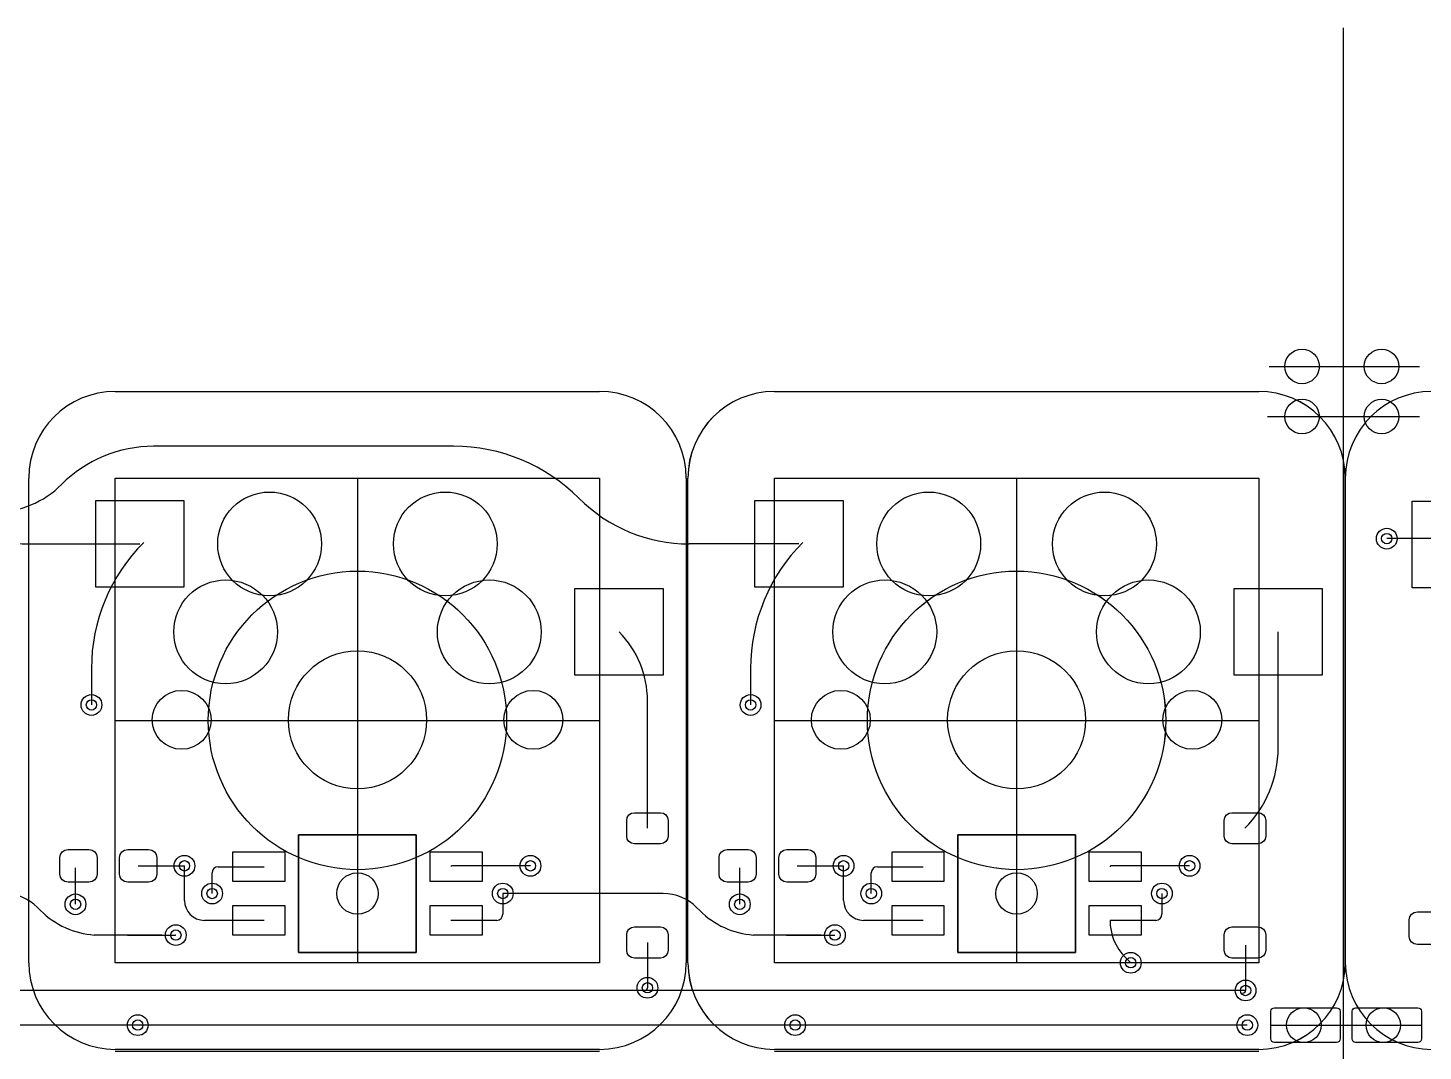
# Model space of a CAD drawing. Header units: millimetres. Extents: x -171 to 83, y -111 to 20.
# Drawn here: x -47.57 to -7.25, y -9.55 to 20 of the extents above; entities that cross this region are included whole.
import ezdxf

# ---------------------------------------------------------------- set-up
doc = ezdxf.new("R2010")
doc.units = ezdxf.units.MM
for name, color, linetype, lineweight, true_color in [('livello 4', 18, 'Continuous', 25, 0x000000), ('livello 5', 18, 'Continuous', 25, 0x000000), ('livello 6', 18, 'Continuous', 25, 0x000000), ('livello 7', 1, 'Continuous', 25, 0xff0000)]:
    doc.layers.add(name, color=color, linetype=linetype, lineweight=lineweight, true_color=true_color)

msp = doc.modelspace()

# ---------------------------------------------------------------- linework, layer by layer
at = {"layer": 'livello 4', "color": 133, "true_color": 0x37cbcb, "flags": 128}
for points in [[(-5.015, 6.32995), (-5.015, 3.82995), (-7.565, 3.82995), (-7.565, 6.32995), (-5.015, 6.32995)], [(-6.7004, 5.24995), (-8.3, 5.24995)], [(-6.575, -6.23755), (-6.5931, -6.32845), (-6.6446, -6.40545), (-6.7216, -6.45695), (-6.8125, -6.47505), (-7.4125, -6.47505), (-7.5034, -6.45695), (-7.5804, -6.40545), (-7.6319, -6.32845), (-7.65, -6.23755), (-7.65, -5.76255), (-7.6319, -5.67165), (-7.5804, -5.59465), (-7.5034, -5.54315), (-7.4125, -5.52505), (-6.8125, -5.52505), (-6.7216, -5.54315), (-6.6446, -5.59465), (-6.5931, -5.67165), (-6.575, -5.76255), (-6.575, -6.23755)], [(-9.3, -8.40005), (-9.2924, -8.36175), (-9.2707, -8.32935), (-9.2383, -8.30765), (-9.2, -8.30005), (-7.4, -8.30005), (-7.3617, -8.30765), (-7.3293, -8.32935), (-7.3076, -8.36175), (-7.3, -8.40005), (-7.3, -9.20005), (-7.3076, -9.23835), (-7.3293, -9.27075), (-7.3617, -9.29245), (-7.4, -9.30005), (-9.2, -9.30005), (-9.2383, -9.29245), (-9.2707, -9.27075), (-9.2924, -9.23835), (-9.3, -9.20005), (-9.3, -8.40005)]]:
    msp.add_lwpolyline(points, dxfattribs=at)
at = {"layer": 'livello 4', "color": 250, "true_color": 0x121212}
msp.add_circle((-8.3, 5.24995), 0.3, dxfattribs=at)
at = {"layer": 'livello 4', "color": 18, "true_color": 0x000000}
msp.add_circle((-8.3, 5.24995), 0.15, dxfattribs=at)
at = {"layer": 'livello 5', "color": 250, "true_color": 0x3d3d3d, "flags": 128}
for points in [[(-45.048, 9.5, 0.41421356), (-47.548, 7)], [(-28.549, 7, 0.41421356), (-31.049, 9.5)], [(-25.9985, 9.5, 0.41421356), (-28.4985, 7)], [(-25.998, 9.5, 0.41421356), (-28.498, 7)], [(-9.4995, 7, 0.41421356), (-11.9995, 9.5)], [(-9.499, 7, 0.41421356), (-11.999, 9.5)], [(-6.9995, 9.5, 0.41421356), (-9.4995, 7)], [(-47.548, -7, 0.41421356), (-45.048, -9.5)], [(-31.049, -9.5, 0.41421356), (-28.549, -7)], [(-28.4985, -7, 0.41421356), (-25.9985, -9.5)], [(-28.498, -7, 0.41421356), (-25.998, -9.5)], [(-11.9995, -9.5, 0.41421356), (-9.4995, -7)], [(-11.999, -9.5, 0.41421356), (-9.499, -7)], [(-9.4995, -7, 0.41421356), (-6.9995, -9.5)]]:
    msp.add_lwpolyline(points, format="xyb", dxfattribs=at)
for points in [[(-45.048, 9.5), (-31.049, 9.5)], [(-25.9985, 9.5), (-11.9995, 9.5)], [(-25.998, 9.5), (-11.999, 9.5)], [(-47.548, -7), (-47.548, 7)], [(-45.048, 7), (-31.049, 7)], [(-45.048, -7), (-45.048, 7)], [(-38.0485, 7), (-38.0485, -7)], [(-31.049, 7), (-31.049, -7)], [(-28.549, 7), (-28.549, -7)], [(-28.4985, -7), (-28.4985, 7)], [(-28.498, -7), (-28.498, 7)], [(-25.9985, 7), (-11.9995, 7)], [(-25.9985, -7), (-25.9985, 7)], [(-25.998, -7), (-25.998, 7)], [(-25.998, 7), (-11.999, 7)], [(-18.999, 7), (-18.999, -7)], [(-18.9985, 7), (-18.9985, -7)], [(-11.9995, 7), (-11.9995, -7)], [(-11.999, 7), (-11.999, -7)], [(-9.4995, 7), (-9.4995, -7)], [(-9.4995, -7), (-9.4995, 7)], [(-9.499, 7), (-9.499, -7)], [(-45.048, 0), (-31.049, 0)], [(-25.9985, 0), (-11.9995, 0)], [(-25.998, 0), (-11.999, 0)], [(-31.049, -7), (-45.048, -7)], [(-11.9995, -7), (-25.9985, -7)], [(-11.999, -7), (-25.998, -7)], [(-31.049, -9.5), (-45.048, -9.5)], [(-45.048, -9.5501), (-31.049, -9.5501)], [(-11.9995, -9.5), (-25.9985, -9.5)], [(-11.999, -9.5), (-25.998, -9.5)], [(-25.998, -9.5501), (-11.999, -9.5501)]]:
    msp.add_lwpolyline(points, dxfattribs=at)
at = {"layer": 'livello 5', "color": 250, "true_color": 0x2f2d31, "flags": 128}
for points in [[(-39.7485, -6.7), (-39.7485, -3.3)], [(-39.7485, -3.3), (-36.3485, -3.3)], [(-36.3485, -3.3), (-39.7485, -3.3)], [(-39.7485, -3.3), (-39.7485, -6.7)], [(-36.3485, -3.3), (-36.3485, -6.7)], [(-36.3485, -6.7), (-36.3485, -3.3)], [(-20.6985, -6.7), (-20.6985, -3.3)], [(-20.6985, -3.3), (-17.2985, -3.3)], [(-17.2985, -3.3), (-20.6985, -3.3)], [(-20.6985, -3.3), (-20.6985, -6.7)], [(-17.2985, -3.3), (-17.2985, -6.7)], [(-17.2985, -6.7), (-17.2985, -3.3)], [(-36.3485, -6.7), (-39.7485, -6.7)], [(-39.7485, -6.7), (-36.3485, -6.7)], [(-17.2985, -6.7), (-20.6985, -6.7)], [(-20.6985, -6.7), (-17.2985, -6.7)]]:
    msp.add_lwpolyline(points, dxfattribs=at)
at = {"layer": 'livello 5', "color": 250, "true_color": 0x3d3d3d}
for centre in [(-38.0485, 0), (-18.999, 0), (-18.9985, 0)]:
    msp.add_circle(centre, 4.3114, dxfattribs=at)
at = {"layer": 'livello 6', "color": 133, "true_color": 0x37cbcb, "flags": 128}
for points in [[(-43.9429, 7.9165, 0.19891195), (-46.5985, 6.8165)], [(-31.6486, 6.4165, 0.19891219), (-35.2699, 7.9165)], [(-48.5299, 6.0165, 0.19891284), (-46.5985, 6.8165)], [(-50.6986, 6.4165, 0.19891274), (-47.5118, 5.0965)], [(-31.6486, 6.4165, 0.19891274), (-28.4618, 5.0965)], [(-44.2267, 5.1429, 0.19891478), (-45.7366, 1.4974)], [(-25.1767, 5.1429, 0.19891478), (-26.6866, 1.4974)], [(-29.6673, 0.5737, 0.19890863), (-30.4885, 2.5565)], [(-12.3985, -3.1146, 0.19890519), (-11.4385, -0.797)], [(-42.0735, -4.225, 0.41421356), (-42.2485, -4.4)], [(-35.3235, -4.2, 0.41421356), (-35.3485, -4.225)], [(-23.0235, -4.225, 0.41421356), (-23.1985, -4.4)], [(-16.2735, -4.2, 0.41421356), (-16.2985, -4.225)], [(-47.2985, -5.4, 0.19891284), (-48.2642, -5)], [(-43.0485, -5.2, 0.41421356), (-42.4735, -5.775)], [(-28.2485, -5.4, 0.19891284), (-29.2142, -5)], [(-23.9985, -5.2, 0.41421356), (-23.4235, -5.775)], [(-47.2056, -5.4929, 0.18028387), (-45.6566, -6.1977)], [(-34.0235, -5.775, 0.41421356), (-33.8485, -5.6)], [(-28.1556, -5.4929, 0.18028387), (-26.6066, -6.1977)], [(-14.9735, -5.775, 0.41421356), (-14.7985, -5.6)], [(-16.2986, -5.775, 0.19890698), (-15.8566, -6.8419)], [(-43.2986, -6.2, 0.1991804), (-43.3042, -6.1977)], [(-24.2486, -6.2, 0.1991804), (-24.2542, -6.1977)], [(-29.7445, -7.8, 0.41421356), (-29.6672, -7.7227)], [(-12.4572, -7.8773, 0.41421356), (-12.3799, -7.8)]]:
    msp.add_lwpolyline(points, format="xyb", dxfattribs=at)
for points in [[(-35.2699, 7.9165), (-43.9429, 7.9165)], [(-43.0635, 6.3465), (-43.0635, 3.8465), (-45.6135, 3.8465), (-45.6135, 6.3465), (-43.0635, 6.3465)], [(-24.0135, 6.3465), (-24.0135, 3.8465), (-26.5635, 3.8465), (-26.5635, 6.3465), (-24.0135, 6.3465)], [(-47.5118, 5.0965), (-44.3385, 5.0965)], [(-25.2885, 5.0965), (-28.4618, 5.0965)], [(-29.2135, 3.8065), (-29.2135, 1.3065), (-31.7635, 1.3065), (-31.7635, 3.8065), (-29.2135, 3.8065)], [(-10.1635, 3.8065), (-10.1635, 1.3065), (-12.7135, 1.3065), (-12.7135, 3.8065), (-10.1635, 3.8065)], [(-11.4385, -0.797), (-11.4385, 2.5565)], [(-45.7366, 1.4974), (-45.7366, 0.4464)], [(-26.6866, 1.4974), (-26.6866, 0.4464)], [(-29.6672, -3.1146), (-29.6672, 0.5737)], [(-29.2922, -2.6646), (-29.2061, -2.6817), (-29.1331, -2.7305), (-29.0844, -2.8035), (-29.0672, -2.8896), (-29.0672, -3.3396), (-29.0844, -3.4257), (-29.1331, -3.4987), (-29.2061, -3.5475), (-29.2922, -3.5646), (-30.0422, -3.5646), (-30.1283, -3.5475), (-30.2013, -3.4987), (-30.2501, -3.4257), (-30.2672, -3.3396), (-30.2672, -2.8896), (-30.2501, -2.8035), (-30.2013, -2.7305), (-30.1283, -2.6817), (-30.0422, -2.6646), (-29.2922, -2.6646)], [(-12.0235, -2.6646), (-11.9374, -2.6817), (-11.8644, -2.7305), (-11.8157, -2.8035), (-11.7985, -2.8896), (-11.7985, -3.3396), (-11.8157, -3.4257), (-11.8644, -3.4987), (-11.9374, -3.5475), (-12.0235, -3.5646), (-12.7735, -3.5646), (-12.8597, -3.5475), (-12.9326, -3.4987), (-12.9814, -3.4257), (-12.9985, -3.3396), (-12.9985, -2.8896), (-12.9814, -2.8035), (-12.9326, -2.7305), (-12.8597, -2.6817), (-12.7735, -2.6646), (-12.0235, -2.6646)], [(-45.5735, -4.4375), (-45.5916, -4.5284), (-45.6431, -4.6054), (-45.7202, -4.6569), (-45.811, -4.675), (-46.411, -4.675), (-46.5019, -4.6569), (-46.579, -4.6054), (-46.6305, -4.5284), (-46.6485, -4.4375), (-46.6485, -3.9625), (-46.6305, -3.8716), (-46.579, -3.7946), (-46.5019, -3.7431), (-46.411, -3.725), (-45.811, -3.725), (-45.7202, -3.7431), (-45.6431, -3.7946), (-45.5916, -3.8716), (-45.5735, -3.9625), (-45.5735, -4.4375)], [(-43.8485, -4.4375), (-43.8666, -4.5284), (-43.9181, -4.6054), (-43.9952, -4.6569), (-44.086, -4.675), (-44.686, -4.675), (-44.7769, -4.6569), (-44.854, -4.6054), (-44.9055, -4.5284), (-44.9235, -4.4375), (-44.9235, -3.9625), (-44.9055, -3.8716), (-44.854, -3.7946), (-44.7769, -3.7431), (-44.686, -3.725), (-44.086, -3.725), (-43.9952, -3.7431), (-43.9181, -3.7946), (-43.8666, -3.8716), (-43.8485, -3.9625), (-43.8485, -4.4375)], [(-40.1485, -3.8), (-40.1485, -4.65), (-41.6485, -4.65), (-41.6485, -3.8), (-40.1485, -3.8)], [(-34.4485, -3.8), (-34.4485, -4.65), (-35.9485, -4.65), (-35.9485, -3.8), (-34.4485, -3.8)], [(-26.5235, -4.4375), (-26.5416, -4.5284), (-26.5931, -4.6054), (-26.6702, -4.6569), (-26.761, -4.675), (-27.361, -4.675), (-27.4519, -4.6569), (-27.529, -4.6054), (-27.5805, -4.5284), (-27.5985, -4.4375), (-27.5985, -3.9625), (-27.5805, -3.8716), (-27.529, -3.7946), (-27.4519, -3.7431), (-27.361, -3.725), (-26.761, -3.725), (-26.6702, -3.7431), (-26.5931, -3.7946), (-26.5416, -3.8716), (-26.5235, -3.9625), (-26.5235, -4.4375)], [(-24.7985, -4.4375), (-24.8166, -4.5284), (-24.8681, -4.6054), (-24.9452, -4.6569), (-25.036, -4.675), (-25.636, -4.675), (-25.7269, -4.6569), (-25.804, -4.6054), (-25.8555, -4.5284), (-25.8735, -4.4375), (-25.8735, -3.9625), (-25.8555, -3.8716), (-25.804, -3.7946), (-25.7269, -3.7431), (-25.636, -3.725), (-25.036, -3.725), (-24.9452, -3.7431), (-24.8681, -3.7946), (-24.8166, -3.8716), (-24.7985, -3.9625), (-24.7985, -4.4375)], [(-21.0985, -3.8), (-21.0985, -4.65), (-22.5985, -4.65), (-22.5985, -3.8), (-21.0985, -3.8)], [(-15.3985, -3.8), (-15.3985, -4.65), (-16.8985, -4.65), (-16.8985, -3.8), (-15.3985, -3.8)], [(-46.1985, -5.3116), (-46.1985, -4.2625)], [(-44.386, -4.2), (-43.0485, -4.2)], [(-43.0485, -5.2), (-43.0485, -4.2)], [(-42.2485, -5), (-42.2485, -4.4)], [(-42.0735, -4.225), (-40.7485, -4.225)], [(-33.0485, -4.2), (-35.3235, -4.2)], [(-26.9985, -5.3116), (-26.9985, -4.2625)], [(-25.336, -4.2), (-23.9985, -4.2)], [(-23.9985, -5.2), (-23.9985, -4.2)], [(-23.1985, -5), (-23.1985, -4.4)], [(-23.0235, -4.225), (-21.6985, -4.225)], [(-13.9985, -4.2), (-16.2735, -4.2)], [(-33.8485, -5), (-33.8485, -5.6)], [(-29.2142, -5), (-33.8485, -5)], [(-14.7985, -5), (-14.7985, -5.6)], [(-47.2057, -5.4929), (-47.2985, -5.4)], [(-40.1485, -5.35), (-40.1485, -6.2), (-41.6485, -6.2), (-41.6485, -5.35), (-40.1485, -5.35)], [(-34.4485, -5.35), (-34.4485, -6.2), (-35.9485, -6.2), (-35.9485, -5.35), (-34.4485, -5.35)], [(-28.1557, -5.4929), (-28.2485, -5.4)], [(-21.0985, -5.35), (-21.0985, -6.2), (-22.5985, -6.2), (-22.5985, -5.35), (-21.0985, -5.35)], [(-15.3985, -5.35), (-15.3985, -6.2), (-16.8985, -6.2), (-16.8985, -5.35), (-15.3985, -5.35)], [(-40.7485, -5.775), (-42.4735, -5.775)], [(-34.0235, -5.775), (-35.3485, -5.775)], [(-29.2922, -5.9646), (-29.2061, -5.9817), (-29.1331, -6.0305), (-29.0844, -6.1035), (-29.0672, -6.1896), (-29.0672, -6.6396), (-29.0844, -6.7257), (-29.1331, -6.7987), (-29.2061, -6.8475), (-29.2922, -6.8646), (-30.0422, -6.8646), (-30.1283, -6.8475), (-30.2013, -6.7987), (-30.2501, -6.7257), (-30.2672, -6.6396), (-30.2672, -6.1896), (-30.2501, -6.1035), (-30.2013, -6.0305), (-30.1283, -5.9817), (-30.0422, -5.9646), (-29.2922, -5.9646)], [(-21.6985, -5.775), (-23.4235, -5.775)], [(-14.9735, -5.775), (-16.2985, -5.775)], [(-12.0235, -5.9646), (-11.9374, -5.9817), (-11.8644, -6.0305), (-11.8157, -6.1035), (-11.7985, -6.1896), (-11.7985, -6.6396), (-11.8157, -6.7257), (-11.8644, -6.7987), (-11.9374, -6.8475), (-12.0235, -6.8646), (-12.7735, -6.8646), (-12.8597, -6.8475), (-12.9326, -6.7987), (-12.9814, -6.7257), (-12.9985, -6.6396), (-12.9985, -6.1896), (-12.9814, -6.1035), (-12.9326, -6.0305), (-12.8597, -5.9817), (-12.7735, -5.9646), (-12.0235, -5.9646)], [(-44.6985, -6.1977), (-45.6566, -6.1977)], [(-43.7009, -6.1977), (-44.6985, -6.1977)], [(-44.6985, -6.1977), (-43.3042, -6.1977)], [(-43.6985, -6.2), (-43.7009, -6.1977)], [(-29.6672, -6.4146), (-29.6672, -7.7227)], [(-25.6485, -6.1977), (-26.6066, -6.1977)], [(-25.6485, -6.1977), (-24.2542, -6.1977)], [(-24.6509, -6.1977), (-25.6485, -6.1977)], [(-24.6485, -6.2), (-24.6509, -6.1977)], [(-15.8566, -6.8419), (-15.6985, -7)], [(-12.3799, -6.4919), (-12.3799, -7.8)], [(-12.3799, -7.8), (-103.9302, -7.8)], [(-11.6485, -8.4), (-11.6409, -8.3617), (-11.6193, -8.3293), (-11.5868, -8.3076), (-11.5485, -8.3), (-9.7485, -8.3), (-9.7103, -8.3076), (-9.6778, -8.3293), (-9.6562, -8.3617), (-9.6485, -8.4), (-9.6485, -9.2), (-9.6562, -9.2383), (-9.6778, -9.2707), (-9.7103, -9.2924), (-9.7485, -9.3), (-11.5485, -9.3), (-11.5868, -9.2924), (-11.6193, -9.2707), (-11.6409, -9.2383), (-11.6485, -9.2), (-11.6485, -8.4)], [(-12.3302, -8.8), (-101.4985, -8.8)]]:
    msp.add_lwpolyline(points, dxfattribs=at)
at = {"layer": 'livello 6', "color": 250, "true_color": 0x2f2d31, "flags": 128}
for points in [[(-39.7485, -6.7), (-39.7485, -3.3)], [(-39.7485, -3.3), (-36.3485, -3.3)], [(-36.3485, -3.3), (-39.7485, -3.3)], [(-39.7485, -3.3), (-39.7485, -6.7)], [(-36.3485, -3.3), (-36.3485, -6.7)], [(-36.3485, -6.7), (-36.3485, -3.3)], [(-20.6985, -6.7), (-20.6985, -3.3)], [(-20.6985, -3.3), (-17.2985, -3.3)], [(-17.2985, -3.3), (-20.6985, -3.3)], [(-20.6985, -3.3), (-20.6985, -6.7)], [(-17.2985, -3.3), (-17.2985, -6.7)], [(-17.2985, -6.7), (-17.2985, -3.3)], [(-36.3485, -6.7), (-39.7485, -6.7)], [(-39.7485, -6.7), (-36.3485, -6.7)], [(-17.2985, -6.7), (-20.6985, -6.7)], [(-20.6985, -6.7), (-17.2985, -6.7)]]:
    msp.add_lwpolyline(points, dxfattribs=at)
at = {"layer": 'livello 6', "color": 18, "true_color": 0x000000}
for centre, radius in [((-40.5885, 5.0965), 1.5), ((-35.5085, 5.0965), 1.5), ((-21.5385, 5.0965), 1.5), ((-16.4585, 5.0965), 1.5), ((-41.8585, 2.5565), 1.5), ((-34.2385, 2.5565), 1.5), ((-22.8085, 2.5565), 1.5), ((-15.1885, 2.5565), 1.5), ((-38.0485, 0.0165), 1.9939), ((-38.0485, 0.0165), 1.9939), ((-18.9985, 0.0165), 1.9939), ((-18.9985, 0.0165), 1.9939), ((-43.1285, 0.0165), 0.8509), ((-43.1285, 0.0165), 0.8509), ((-32.9685, 0.0165), 0.8509), ((-32.9685, 0.0165), 0.8509), ((-24.0785, 0.0165), 0.8509), ((-24.0785, 0.0165), 0.8509), ((-13.9185, 0.0165), 0.8509), ((-13.9185, 0.0165), 0.8509), ((-45.7366, 0.4464), 0.15), ((-26.6866, 0.4464), 0.15), ((-43.0485, -4.2), 0.15), ((-33.0485, -4.2), 0.15), ((-23.9985, -4.2), 0.15), ((-13.9985, -4.2), 0.15), ((-46.1985, -5.3116), 0.15), ((-42.2485, -5), 0.15), ((-33.8485, -5), 0.15), ((-26.9985, -5.3116), 0.15), ((-23.1985, -5), 0.15), ((-14.7985, -5), 0.15), ((-43.2985, -6.2), 0.15), ((-24.2485, -6.2), 0.15), ((-15.6985, -7), 0.15), ((-29.6672, -7.7227), 0.15), ((-12.3799, -7.8), 0.15), ((-44.3985, -8.8), 0.15), ((-25.3985, -8.8), 0.15), ((-12.3302, -8.8), 0.15)]:
    msp.add_circle(centre, radius, dxfattribs=at)
at = {"layer": 'livello 6', "color": 250, "true_color": 0x121212}
for centre in [(-45.7366, 0.4464), (-26.6866, 0.4464), (-43.0485, -4.2), (-33.0485, -4.2), (-23.9985, -4.2), (-13.9985, -4.2), (-42.2485, -5), (-33.8485, -5), (-23.1985, -5), (-14.7985, -5), (-46.1985, -5.3116), (-26.9985, -5.3116), (-43.2985, -6.2), (-24.2485, -6.2), (-15.6985, -7), (-29.6672, -7.7227), (-12.3799, -7.8), (-44.3985, -8.8), (-25.3985, -8.8), (-12.3302, -8.8)]:
    msp.add_circle(centre, 0.3, dxfattribs=at)
at = {"layer": 'livello 6', "color": 133, "true_color": 0x37cbcb}
for centre in [(-38.0485, -5), (-18.9985, -5)]:
    msp.add_circle(centre, 0.5991, dxfattribs=at)
at = {"layer": 'livello 7', "flags": 128}
for points in [[(-9.54925, -69.50002), (-9.54925, 20)], [(-11.6985, 10.22502), (-7.35, 10.22497)], [(-11.7485, 8.77502), (-7.35, 8.77497)], [(-11.6485, -8.8), (-7.3, -8.80005)]]:
    msp.add_lwpolyline(points, dxfattribs=at)
at = {"layer": 'livello 7'}
for centre, radius in [((-10.74849, 10.225), 0.50001), ((-8.44999, 10.22498), 0.49999), ((-10.74849, 8.775), 0.50001), ((-8.44999, 8.77497), 0.49999), ((-10.69849, -8.80002), 0.50001), ((-8.39999, -8.80005), 0.49999)]:
    msp.add_circle(centre, radius, dxfattribs=at)

doc.saveas('drawing.dxf')
